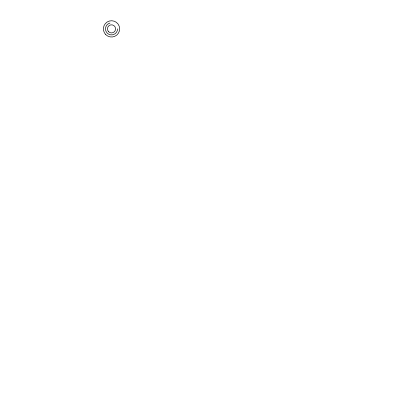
<?xml version="1.0" encoding="UTF-8"?>
<svg xmlns="http://www.w3.org/2000/svg" width="415" height="415" viewBox="0 0 415 415"><rect width="100%" height="100%" fill="white"/><g stroke="black" fill="none" stroke-linecap="round" stroke-linejoin="round"><path stroke-width="0.62" d="M117.559 28.879A6.038 6.038 0 0 1 112.045 34.896A6.038 6.038 0 0 1 105.576 29.927A6.038 6.038 0 0 1 109.959 23.053M105.773 34.632A8.129 8.129 0 0 0 119.375 30.985A8.129 8.129 0 0 0 109.415 21.025A8.129 8.129 0 0 0 105.773 34.632M108.647 31.758A4.067 4.067 0 0 0 115.448 29.932A4.067 4.067 0 0 0 110.468 24.952A4.067 4.067 0 0 0 108.647 31.758"/></g></svg>
